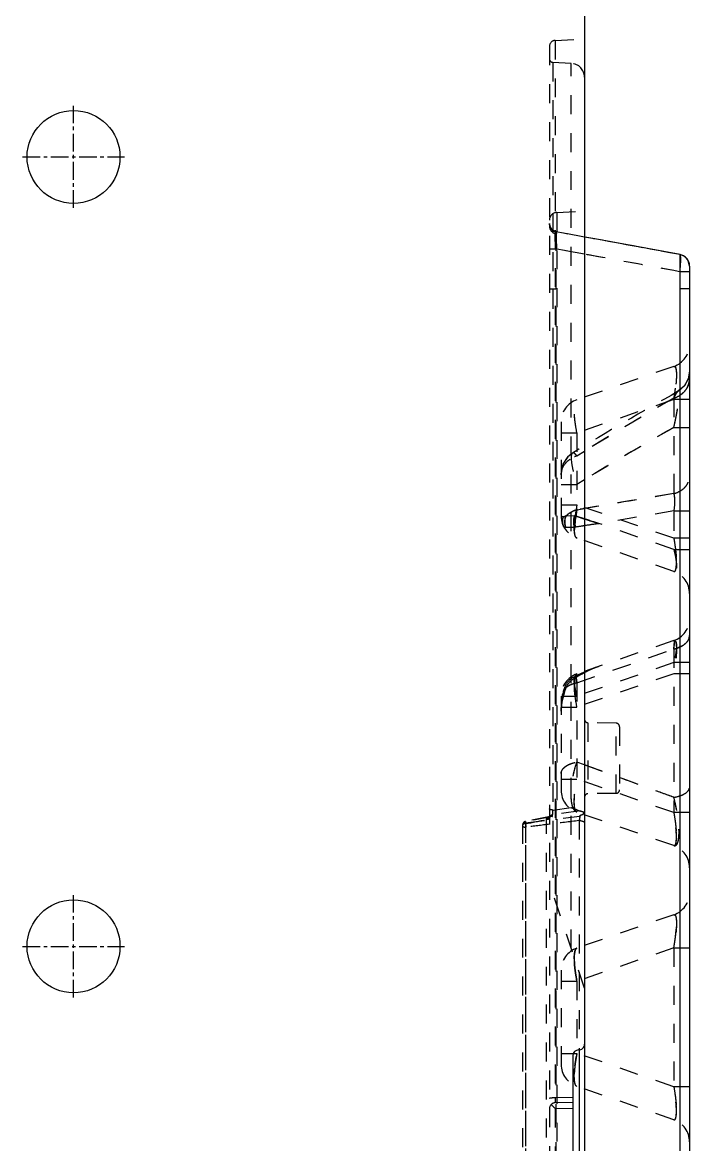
# Model space of a CAD drawing. Header units: millimetres. Extents: x 2141 to 4292, y -4498 to 2648.
# Drawn here: x 3250.8 to 3308.2, y -773.8 to -677.1 of the extents above; entities that cross this region are included whole.
import ezdxf

# ---------------------------------------------------------------- set-up
doc = ezdxf.new("R2010")
doc.units = ezdxf.units.MM
doc.header["$LTSCALE"] = 16.335
doc.linetypes.add('CENTER', pattern=[0.6, 0.375, -0.075, 0.075, -0.075])
doc.linetypes.add('HIDDEN', pattern=[0.2, 0.1, -0.1])
doc.layers.add('11', color=7, linetype='CONTINUOUS')

msp = doc.modelspace()

# ---------------------------------------------------------------- linework, layer by layer
at = {"layer": '11', "color": 7, "linetype": 'Continuous'}
for p, q in [((3299.177, -625.718), (3299.177, -945.718)), ((3300.075, -695.782), (3299.177, -695.619)), ((3307.4, -697.131), (3300.075, -695.782)), ((3307.392, -697.131), (3307.392, -776.431)), ((3307.4, -697.131), (3307.392, -697.131)), ((3308.222, -698.12), (3308.222, -776.994)), ((3298.172, -766.142), (3298.172, -795.292)), ((3298.712, -765.642), (3298.712, -777.697))]:
    msp.add_line(p, q, dxfattribs=at)
at = {"layer": '11', "color": 8, "linetype": 'HIDDEN'}
for p, q in [((3296.162, -679.195), (3296.162, -882.247)), ((3296.638, -678.685), (3299.177, -678.552)), ((3296.638, -678.685), (3296.638, -769.735)), ((3296.448, -680.577), (3296.448, -752.13)), ((3298.04, -680.66), (3296.448, -680.577)), ((3298.04, -756.906), (3298.04, -680.66)), ((3296.781, -693.501), (3299.177, -693.376)), ((3296.781, -693.501), (3296.781, -867.934)), ((3296.192, -694.72), (3296.162, -694.441)), ((3299.177, -695.619), (3296.698, -695.168)), ((3296.699, -695.168), (3296.702, -695.169)), ((3296.699, -695.168), (3296.699, -695.168)), ((3296.702, -695.169), (3296.702, -778.35)), ((3296.702, -695.328), (3296.785, -695.343)), ((3296.785, -695.184), (3296.782, -695.183)), ((3296.782, -695.183), (3296.782, -695.183)), ((3299.177, -695.619), (3296.785, -695.184)), ((3300.075, -695.782), (3299.965, -695.762)), ((3296.785, -696.661), (3296.162, -696.661)), ((3299.177, -697.096), (3296.702, -696.646)), ((3307.392, -697.131), (3307.4, -697.131)), ((3307.4, -697.131), (3307.401, -697.131)), ((3308.222, -698.606), (3307.392, -698.606)), ((3308.222, -698.12), (3308.222, -698.12)), ((3296.162, -700.095), (3296.702, -700.095)), ((3296.785, -700.095), (3296.702, -700.095)), ((3308.222, -700.095), (3307.392, -700.095)), ((3306.867, -706.764), (3298.523, -709.637)), ((3307.198, -708.933), (3307.108, -709.027)), ((3307.196, -708.934), (3307.196, -708.934)), ((3306.867, -709.615), (3298.523, -712.488)), ((3306.867, -709.496), (3306.867, -722.522)), ((3308.222, -709.615), (3306.867, -709.615)), ((3297.167, -711.537), (3297.167, -719.649)), ((3306.867, -712.028), (3308.222, -712.028)), ((3297.167, -712.488), (3298.523, -712.488)), ((3298.523, -712.488), (3298.523, -719.112)), ((3298.133, -714.228), (3298.133, -714.228)), ((3298.23, -714.219), (3298.134, -714.227)), ((3298.523, -714.48), (3299.176, -714.076)), ((3297.746, -714.534), (3297.318, -715.182)), ((3297.167, -716.923), (3298.523, -716.923)), ((3299.176, -716.526), (3298.523, -716.922)), ((3297.167, -718.699), (3298.523, -718.699)), ((3306.867, -721.572), (3298.523, -718.699)), ((3298.523, -719.112), (3299.177, -719.002)), ((3298.314, -719.648), (3297.585, -719.649)), ((3306.867, -719.216), (3300.421, -720.303)), ((3306.867, -719.216), (3308.222, -719.216)), ((3298.314, -720.627), (3297.585, -720.627)), ((3306.867, -722.522), (3300.421, -720.303)), ((3306.867, -724.423), (3298.523, -721.55)), ((3308.222, -721.572), (3306.867, -721.572)), ((3306.867, -722.522), (3308.222, -722.522)), ((3306.867, -730.381), (3298.523, -733.254)), ((3298.523, -734.007), (3306.867, -731.106)), ((3306.867, -731.106), (3306.867, -745.19)), ((3306.867, -732.282), (3298.523, -735.155)), ((3308.222, -732.282), (3306.867, -732.282)), ((3298.314, -733.625), (3298.252, -733.515)), ((3298.393, -733.503), (3298.279, -733.564)), ((3298.369, -733.453), (3298.368, -733.453)), ((3298.394, -733.503), (3298.393, -733.503)), ((3306.867, -733.232), (3298.523, -736.105)), ((3308.222, -733.232), (3306.867, -733.232)), ((3297.585, -734.414), (3297.47, -734.36)), ((3298.523, -734.007), (3298.523, -742.317)), ((3297.167, -735.155), (3297.167, -743.267)), ((3297.292, -734.986), (3297.29, -734.995)), ((3297.301, -734.989), (3297.299, -735)), ((3297.364, -735.155), (3298.523, -735.155)), ((3297.167, -736.105), (3298.523, -736.105)), ((3299.474, -737.455), (3299.474, -743.58)), ((3301.896, -737.497), (3299.474, -737.455)), ((3301.896, -743.538), (3301.896, -737.497)), ((3302.192, -737.8), (3302.192, -743.235)), ((3299.176, -741.084), (3298.523, -740.847)), ((3297.167, -742.317), (3298.523, -742.317)), ((3306.867, -745.19), (3298.523, -742.317)), ((3301.896, -743.538), (3299.474, -743.58)), ((3298.822, -745.059), (3296.417, -745.372)), ((3296.448, -744.977), (3298.04, -744.769)), ((3306.867, -748.04), (3298.523, -745.167)), ((3308.222, -745.19), (3306.867, -745.19)), ((3296.231, -745.542), (3294.094, -745.962)), ((3294.105, -746.069), (3298.756, -745.491)), ((3296.417, -745.524), (3294.105, -745.978)), ((3294.105, -746.069), (3294.105, -745.978)), ((3294.11, -746.154), (3294.11, -815.281)), ((3295.903, -815.642), (3295.903, -745.797)), ((3296.173, -745.575), (3296.172, -745.576)), ((3296.187, -745.539), (3296.173, -745.575)), ((3296.417, -745.524), (3296.417, -745.372)), ((3298.712, -745.886), (3298.712, -765.642)), ((3298.9, -745.428), (3298.756, -745.491)), ((3293.851, -746.258), (3293.851, -815.177)), ((3294.131, -814.981), (3294.131, -746.454)), ((3296.224, -746.194), (3296.162, -746.202)), ((3299.177, -760.317), (3296.162, -751.272)), ((3306.867, -753.999), (3298.523, -756.872)), ((3306.867, -756.85), (3298.523, -759.723)), ((3306.867, -756.85), (3306.867, -768.807)), ((3306.867, -756.85), (3308.222, -756.85)), ((3297.167, -758.772), (3297.167, -766.884)), ((3297.167, -759.723), (3298.523, -759.723)), ((3298.523, -759.723), (3298.523, -765.934)), ((3297.167, -765.934), (3298.523, -765.934)), ((3306.867, -768.807), (3298.523, -765.934)), ((3306.867, -771.658), (3298.523, -768.785)), ((3308.222, -768.807), (3306.867, -768.807)), ((3296.638, -769.744), (3298.172, -769.717)), ((3298.172, -770.165), (3296.656, -770.191)), ((3296.656, -770.694), (3298.172, -770.667)), ((3296.656, -770.694), (3296.656, -790.741))]:
    msp.add_line(p, q, dxfattribs=at)
at = {"layer": '11', "color": 1, "linetype": 'CENTER', "ltscale": 0.248791}
for p, q in [((3255.177, -693.117), (3255.177, -684.317)), ((3250.777, -688.717), (3259.577, -688.717)), ((3255.177, -761.117), (3255.177, -752.317)), ((3250.777, -756.717), (3259.577, -756.717))]:
    msp.add_line(p, q, dxfattribs=at)
at = {"layer": '11', "color": 8, "linetype": 'HIDDEN'}
for points in [[(3296.387, -695.018), (3296.272, -694.888), (3296.192, -694.72)], [(3296.417, -695.006), (3296.287, -694.856), (3296.196, -694.664)], [(3296.699, -695.168), (3296.668, -695.161), (3296.523, -695.109), (3296.387, -695.018)], [(3296.782, -695.183), (3296.736, -695.173), (3296.572, -695.112), (3296.417, -695.006)], [(3308.222, -707.182), (3308.109, -707.847), (3307.782, -708.437), (3307.277, -708.886), (3307.2, -708.932)], [(3308.105, -707.859), (3307.766, -708.457), (3307.197, -708.934)], [(3298.132, -714.228), (3297.734, -714.546), (3297.315, -715.19), (3297.167, -715.945)], [(3300.417, -732.602), (3300.084, -732.72), (3299.153, -733.09), (3298.369, -733.453)], [(3297.491, -734.37), (3297.338, -734.803), (3297.3, -734.987)], [(3297.491, -734.37), (3297.352, -734.754), (3297.301, -734.989)], [(3297.29, -734.995), (3297.202, -735.734), (3297.167, -736.453)], [(3297.278, -734.996), (3297.264, -735.091), (3297.177, -736.031), (3297.167, -736.465)], [(3299.177, -744.983), (3299.159, -745.117), (3299.107, -745.237), (3299.031, -745.335), (3298.936, -745.409), (3298.9, -745.428)], [(3296.162, -745.623), (3296.164, -745.599), (3296.168, -745.586), (3296.173, -745.575)], [(3296.172, -745.576), (3296.185, -745.561), (3296.223, -745.544), (3296.231, -745.542)]]:
    msp.add_lwpolyline(points, dxfattribs=at)
at = {"layer": '11', "color": 7, "linetype": 'Continuous'}
msp.add_lwpolyline([(3308.222, -698.119), (3308.106, -697.649), (3307.783, -697.288), (3307.4, -697.131)], dxfattribs=at)
for centre in [(3255.177, -688.717), (3255.177, -756.717)]:
    msp.add_circle(centre, 4, dxfattribs=at)
at = {"layer": '11', "color": 8, "linetype": 'HIDDEN'}
for centre, radius, start, end in [((3296.665, -679.187), 0.502, 93, 180.09743), ((3296.464, -680.276), 0.301, 180, 267), ((3297.977, -681.859), 1.2, 0, 87), ((3296.816, -694.154), 0.653, 93, 180), ((3296.815, -694.526), 0.653, 180.00834, 260.01323), ((3296.817, -694.683), 0.655, 180.00282, 259.87391), ((3296.926, -694.436), 0.765, 203.60071, 208.60279), ((3296.915, -694.445), 0.75, 232.68661, 260.05446), ((2842.282, -3201.131), 2546.83, 79.477416, 79.721924), ((3314.945, -695.254), 18.296, 182.5436, 184.36145), ((2833.967, -3249.701), 2594.651, 79.486806, 79.724928), ((2837.539, -3230.317), 2574.941, 79.486267, 79.672114), ((3307.218, -698.12), 1.004, 0.02868, 80.04543), ((3306.212, -704.863), 2.01, 288.99981, 360), ((3458.262, -977.961), 308.539, 119.31497, 121.26443), ((3289.5, -706.511), 17.642, 349.86785, 352.22999), ((3299.177, -711.537), 2.01, 109, 180), ((3448.663, -956.328), 284.662, 119.87587, 121.83223), ((3451.086, -960.395), 289.395, 119.8906, 121.66296), ((3455.659, -975.229), 302.348, 119.48023, 121.31346), ((3456.846, -977.248), 304.689, 119.48774, 121.16329), ((3299.117, -716.489), 2.095, 106.48009, 112.92374), ((3298.549, -716.11), 1.382, 173.74002, 179.94873), ((3674.275, -2950.21), 2262.518, 99.345598, 99.559804), ((3674.471, -2951.398), 2263.721, 99.345622, 99.54292), ((3299.126, -721.321), 2.289, 105.28582, 114.74116), ((3299.177, -719.649), 2.01, 180, 251), ((3298.198, -720.131), 0.921, 171.37488, 185.8226), ((3298.565, -720.137), 1.095, 160.10715, 189.08808), ((3298.523, -720.122), 1.05, 153.262, 160.1109), ((3298.888, -720.915), 1.817, 126.73965, 134.94745), ((3298.954, -720.999), 1.924, 124.95791, 126.80294), ((3319.325, -659.349), 63.814, 250.91352, 251.59324), ((3326.924, -636.469), 87.923, 251.60271, 252.45644), ((3298.165, -720.134), 0.888, 185.89862, 205.54792), ((3297.514, -720.475), 0.15, 229.79471, 238.6169), ((3298.471, -721.115), 0.512, 99.22826, 107.78814), ((3320.414, -860.046), 141.166, 98.14188, 98.97625), ((3317.979, -844.465), 125.395, 98.62463, 98.98801), ((3325.454, -894.072), 175.563, 98.19741, 98.60876), ((3306.212, -726.323), 2.01, 0, 71.00019), ((3306.212, -728.481), 2.01, 288.99982, 360), ((3306.311, -728.499), 2.666, 282.03663, 287.61549), ((3299.177, -735.155), 2.01, 108.99999, 180), ((3299.177, -735.155), 1.883, 119.43883, 155.04088), ((3298.996, -734.517), 1.105, 122.79146, 127.48504), ((3302.991, -740.711), 8.494, 116.70464, 122.81449), ((3302.479, -739.667), 7.321, 121.69794, 123.31266), ((3302.816, -740.22), 7.969, 118.30551, 121.67025), ((3303.106, -740.748), 8.571, 117.29715, 118.33728), ((3299.177, -735.155), 1.756, 119.43883, 155.04082), ((3303.36, -736.433), 6.191, 170.20807, 175.233), ((3302.975, -736.366), 5.801, 165.30685, 170.21569), ((3298.747, -735.253), 1.433, 158.54578, 165.47885), ((3303.917, -736.471), 6.75, 176.89388, 179.82511), ((3303.621, -736.456), 6.453, 175.21669, 176.88401), ((3299.479, -737.154), 0.301, 180, 269), ((3301.891, -737.799), 0.301, 0, 89), ((3299.177, -743.267), 2.01, 180, 251.00001), ((3301.891, -743.236), 0.301, 271, 0), ((3299.479, -743.881), 0.301, 91, 180), ((3345.816, -748.789), 46.789, 175.52958, 175.64419), ((3296.418, -746.504), 0.98, 94.00584, 101.05192), ((3296.426, -746.607), 1.083, 90.50458, 94.03663), ((3298.68, -747.204), 1.318, 82.62671, 88.62185), ((3296.455, -746.06), 2.357, 184.31888, 187.28039), ((3296.482, -746.061), 2.383, 187.19176, 189.49456), ((3306.212, -749.941), 2.01, 0, 71.00018), ((3306.212, -752.098), 2.01, 288.99982, 360), ((3299.177, -758.772), 2.01, 108.99999, 180), ((3312.012, -768.639), 13.757, 169.77672, 171.71524), ((3314.572, -769.087), 16.356, 168.88483, 169.82346), ((3314.24, -769.05), 16.023, 168.78803, 169.74308), ((3314.782, -769.089), 16.563, 169.02075, 169.94049), ((3299.177, -766.884), 2.01, 180, 251.00001), ((3311.947, -768.612), 13.688, 173.86436, 175.93117), ((3311.423, -768.556), 13.162, 171.17242, 173.86425), ((3296.665, -770.694), 0.502, 91, 180), ((3306.212, -773.558), 2.01, 0, 71.00018)]:
    msp.add_arc(centre, radius, start, end, dxfattribs=at)
at = {"layer": '11', "color": 7, "linetype": 'Continuous'}
for centre, radius, start, end in [((2845.971, -3181.132), 2526.494, 79.476837, 79.666252), ((3298.677, -765.142), 0.5, 269.09794, 0), ((3298.672, -766.142), 0.5, 90.329, 180)]:
    msp.add_arc(centre, radius, start, end, dxfattribs=at)
at = {"layer": '11', "color": 8, "linetype": 'HIDDEN'}
for points, knots in [([(3296.162, -694.442), (3296.162, -694.467), (3296.167, -694.569), (3296.194, -694.671), (3296.225, -694.743)], [0, 0, 0, 0, 0.240598, 1, 1, 1, 1]), ([(3296.667, -696.066), (3296.662, -695.942), (3296.655, -695.722), (3296.655, -695.465), (3296.661, -695.311), (3296.671, -695.234), (3296.677, -695.192), (3296.692, -695.167), (3296.699, -695.168)], [0, 0, 0, 0, 0.412187, 0.72977, 0.844348, 0.927333, 0.978131, 1, 1, 1, 1]), ([(3296.782, -695.183), (3296.771, -695.181), (3296.749, -695.229), (3296.742, -695.301), (3296.731, -695.44), (3296.731, -695.619), (3296.735, -695.843), (3296.749, -696.195), (3296.769, -696.471), (3296.785, -696.661)], [0, 0, 0, 0, 0.022118, 0.077094, 0.167054, 0.290025, 0.442395, 0.616923, 1, 1, 1, 1]), ([(3307.392, -698.606), (3307.414, -698.422), (3307.447, -698.08), (3307.466, -697.675), (3307.464, -697.411), (3307.453, -697.27), (3307.439, -697.184), (3307.416, -697.134), (3307.401, -697.131)], [0, 0, 0, 0, 0.374372, 0.690834, 0.813934, 0.907954, 0.969569, 1, 1, 1, 1]), ([(3306.867, -706.764), (3306.892, -706.755), (3306.962, -706.762), (3307.028, -706.873), (3307.069, -707.041), (3307.093, -707.292), (3307.094, -707.616), (3307.075, -708.003), (3307.037, -708.438), (3307.001, -708.74), (3306.98, -708.896)], [0, 0, 0, 0, 0.035313, 0.082193, 0.158741, 0.27026, 0.416752, 0.592311, 0.789365, 1, 1, 1, 1]), ([(3306.867, -706.764), (3306.882, -706.759), (3306.917, -706.754), (3306.967, -706.782), (3307.005, -706.838), (3307.053, -706.962), (3307.085, -707.189), (3307.097, -707.535), (3307.079, -707.972), (3307.034, -708.48), (3306.962, -709.036), (3306.901, -709.419), (3306.867, -709.615)], [0, 0, 0, 0, 0.01671, 0.033494, 0.054916, 0.083642, 0.166831, 0.28455, 0.433892, 0.608093, 0.799364, 1, 1, 1, 1]), ([(3308.222, -707.807), (3308.222, -708.175), (3308.003, -708.759), (3307.42, -709.264), (3307.056, -709.438), (3306.867, -709.496)], [0, 0, 0, 0, 0.48063, 0.741446, 1, 1, 1, 1]), ([(3308.046, -708.535), (3308.075, -708.476), (3308.174, -708.246), (3308.222, -707.993), (3308.222, -707.807)], [0, 0, 0, 0, 0.260054, 1, 1, 1, 1]), ([(3306.867, -709.615), (3306.881, -709.531), (3306.937, -709.202), (3306.984, -708.871), (3307.014, -708.625)], [0, 0, 0, 0, 0.255822, 1, 1, 1, 1]), ([(3306.867, -712.027), (3306.908, -711.836), (3306.992, -711.457), (3307.11, -710.894), (3307.208, -710.352), (3307.268, -709.924), (3307.3, -709.613), (3307.314, -709.415), (3307.318, -709.249), (3307.314, -709.115), (3307.3, -709.018), (3307.282, -708.952), (3307.241, -708.915), (3307.211, -708.925), (3307.199, -708.932)], [0, 0, 0, 0, 0.182312, 0.363311, 0.537732, 0.697171, 0.767712, 0.829818, 0.882097, 0.923752, 0.954254, 0.974319, 0.987001, 1, 1, 1, 1]), ([(3306.867, -712.027), (3306.91, -711.837), (3306.994, -711.457), (3307.107, -710.893), (3307.202, -710.351), (3307.264, -709.923), (3307.298, -709.612), (3307.313, -709.415), (3307.318, -709.248), (3307.314, -709.115), (3307.299, -709.018), (3307.279, -708.953), (3307.238, -708.917), (3307.208, -708.927), (3307.196, -708.934)], [0, 0, 0, 0, 0.182565, 0.363638, 0.53807, 0.697553, 0.768088, 0.830281, 0.882634, 0.924126, 0.954475, 0.974484, 0.987201, 1, 1, 1, 1]), ([(3307.106, -709.029), (3307.063, -709.09), (3306.979, -709.244), (3306.906, -709.403), (3306.867, -709.496)], [0, 0, 0, 0, 0.424003, 1, 1, 1, 1]), ([(3306.867, -709.496), (3306.929, -709.477), (3307.178, -709.387), (3307.41, -709.25), (3307.566, -709.125)], [0, 0, 0, 0, 0.245313, 1, 1, 1, 1]), ([(3306.956, -709.297), (3306.949, -709.312), (3306.918, -709.378), (3306.888, -709.444), (3306.867, -709.495)], [0, 0, 0, 0, 0.236502, 1, 1, 1, 1]), ([(3307.108, -709.027), (3307.095, -709.045), (3307.039, -709.131), (3306.991, -709.223), (3306.956, -709.297)], [0, 0, 0, 0, 0.209407, 1, 1, 1, 1]), ([(3307.566, -709.125), (3307.617, -709.084), (3307.808, -708.916), (3307.962, -708.705), (3308.046, -708.535)], [0, 0, 0, 0, 0.255118, 1, 1, 1, 1]), ([(3298.523, -712.488), (3298.454, -712.139), (3298.369, -711.63), (3298.305, -710.976), (3298.288, -710.557), (3298.299, -710.205), (3298.34, -709.93), (3298.403, -709.739), (3298.482, -709.651), (3298.523, -709.637)], [0, 0, 0, 0, 0.3642, 0.528169, 0.672771, 0.793825, 0.888481, 0.955722, 1, 1, 1, 1]), ([(3298.523, -712.488), (3298.455, -712.139), (3298.371, -711.629), (3298.31, -710.974), (3298.294, -710.555), (3298.305, -710.203), (3298.344, -709.929), (3298.405, -709.739), (3298.483, -709.651), (3298.523, -709.637)], [0, 0, 0, 0, 0.364734, 0.529041, 0.673908, 0.79497, 0.889411, 0.956329, 1, 1, 1, 1]), ([(3298.134, -714.228), (3298.1, -714.248), (3298.047, -714.344), (3298.01, -714.643), (3298.068, -715.195), (3298.241, -716), (3298.42, -716.6), (3298.523, -716.922)], [0, 0, 0, 0, 0.042569, 0.109404, 0.325461, 0.634442, 1, 1, 1, 1]), ([(3298.523, -714.48), (3298.475, -714.417), (3298.39, -714.317), (3298.28, -714.235), (3298.229, -714.219)], [0, 0, 0, 0, 0.600159, 1, 1, 1, 1]), ([(3298.523, -714.48), (3298.475, -714.417), (3298.39, -714.317), (3298.281, -714.234), (3298.23, -714.219)], [0, 0, 0, 0, 0.600446, 1, 1, 1, 1]), ([(3297.167, -716.108), (3297.167, -715.757), (3297.386, -715.192), (3297.965, -714.706), (3298.331, -714.537), (3298.523, -714.48)], [0, 0, 0, 0, 0.469587, 0.733206, 1, 1, 1, 1]), ([(3306.867, -717.723), (3307.054, -717.673), (3307.411, -717.524), (3307.863, -717.18), (3308.15, -716.728), (3308.222, -716.39), (3308.222, -716.23)], [0, 0, 0, 0, 0.269486, 0.533095, 0.777151, 1, 1, 1, 1]), ([(3306.867, -717.723), (3306.919, -717.935), (3306.948, -718.44), (3306.906, -718.938), (3306.867, -719.216)], [0, 0, 0, 0, 0.437185, 1, 1, 1, 1]), ([(3306.867, -717.723), (3306.89, -717.818), (3306.921, -718.036), (3306.939, -718.536), (3306.906, -718.938), (3306.867, -719.216)], [0, 0, 0, 0, 0.195962, 0.437763, 1, 1, 1, 1]), ([(3297.585, -719.649), (3297.645, -719.587), (3297.917, -719.345), (3298.257, -719.185), (3298.523, -719.112)], [0, 0, 0, 0, 0.240016, 1, 1, 1, 1]), ([(3298.523, -718.699), (3298.454, -719.048), (3298.369, -719.557), (3298.305, -720.211), (3298.288, -720.63), (3298.299, -720.982), (3298.34, -721.256), (3298.403, -721.448), (3298.482, -721.536), (3298.523, -721.55)], [0, 0, 0, 0, 0.364197, 0.528169, 0.672778, 0.79384, 0.888501, 0.955739, 1, 1, 1, 1]), ([(3298.523, -721.55), (3298.482, -721.536), (3298.403, -721.448), (3298.34, -721.256), (3298.299, -720.982), (3298.288, -720.63), (3298.305, -720.211), (3298.369, -719.557), (3298.454, -719.048), (3298.523, -718.699)], [0, 0, 0, 0, 0.044268, 0.111505, 0.206169, 0.327234, 0.471843, 0.635811, 1, 1, 1, 1]), ([(3298.523, -718.699), (3298.455, -719.048), (3298.371, -719.558), (3298.31, -720.213), (3298.294, -720.632), (3298.305, -720.984), (3298.344, -721.258), (3298.405, -721.448), (3298.483, -721.536), (3298.523, -721.55)], [0, 0, 0, 0, 0.364735, 0.529042, 0.673909, 0.79497, 0.889411, 0.956329, 1, 1, 1, 1]), ([(3298.523, -719.112), (3298.514, -719.152), (3298.478, -719.33), (3298.463, -719.512), (3298.458, -719.653)], [0, 0, 0, 0, 0.224146, 1, 1, 1, 1]), ([(3298.458, -719.656), (3298.46, -719.605), (3298.469, -719.423), (3298.492, -719.241), (3298.523, -719.112)], [0, 0, 0, 0, 0.274835, 1, 1, 1, 1]), ([(3297.364, -719.736), (3297.314, -719.724), (3297.252, -719.712), (3297.167, -719.671), (3297.167, -719.649)], [0, 0, 0, 0, 0.707712, 1, 1, 1, 1]), ([(3297.355, -719.729), (3297.307, -719.718), (3297.243, -719.71), (3297.182, -719.676), (3297.167, -719.657), (3297.167, -719.649)], [0, 0, 0, 0, 0.699206, 0.889838, 1, 1, 1, 1]), ([(3297.364, -720.518), (3297.313, -720.4), (3297.271, -720.135), (3297.311, -719.872), (3297.359, -719.75)], [0, 0, 0, 0, 0.494427, 1, 1, 1, 1]), ([(3297.605, -719.629), (3297.577, -719.637), (3297.528, -719.664), (3297.472, -719.698), (3297.429, -719.715), (3297.395, -719.718), (3297.368, -719.72), (3297.355, -719.729)], [0, 0, 0, 0, 0.315521, 0.61154, 0.726529, 0.82014, 1, 1, 1, 1]), ([(3297.569, -719.666), (3297.531, -719.691), (3297.472, -719.716), (3297.404, -719.747), (3297.372, -719.753), (3297.359, -719.75)], [0, 0, 0, 0, 0.600673, 0.830662, 1, 1, 1, 1]), ([(3297.586, -720.627), (3297.52, -720.474), (3297.463, -720.138), (3297.518, -719.8), (3297.584, -719.649)], [0, 0, 0, 0, 0.501573, 1, 1, 1, 1]), ([(3298.314, -720.627), (3298.272, -720.468), (3298.233, -720.139), (3298.269, -719.807), (3298.314, -719.649)], [0, 0, 0, 0, 0.499999, 1, 1, 1, 1]), ([(3298.314, -720.627), (3298.271, -720.468), (3298.233, -720.138), (3298.271, -719.808), (3298.314, -719.649)], [0, 0, 0, 0, 0.5, 1, 1, 1, 1]), ([(3298.389, -720.609), (3298.363, -720.452), (3298.353, -720.128), (3298.409, -719.809), (3298.458, -719.655)], [0, 0, 0, 0, 0.497246, 1, 1, 1, 1]), ([(3298.397, -720.602), (3298.382, -720.446), (3298.384, -720.13), (3298.427, -719.817), (3298.466, -719.664)], [0, 0, 0, 0, 0.498217, 1, 1, 1, 1]), ([(3300.421, -720.303), (3300.251, -720.249), (3299.594, -720.039), (3298.94, -719.823), (3298.458, -719.656)], [0, 0, 0, 0, 0.259485, 1, 1, 1, 1]), ([(3297.585, -720.627), (3297.539, -720.627), (3297.447, -720.622), (3297.382, -720.553), (3297.364, -720.517)], [0, 0, 0, 0, 0.536684, 1, 1, 1, 1]), ([(3297.417, -720.589), (3297.412, -720.585), (3297.39, -720.564), (3297.374, -720.538), (3297.364, -720.517)], [0, 0, 0, 0, 0.226688, 1, 1, 1, 1]), ([(3297.585, -720.627), (3297.57, -720.628), (3297.52, -720.63), (3297.466, -720.622), (3297.436, -720.603)], [0, 0, 0, 0, 0.287719, 1, 1, 1, 1]), ([(3298.314, -720.627), (3298.302, -720.743), (3298.292, -720.958), (3298.313, -721.273), (3298.413, -721.512), (3298.523, -721.55)], [0, 0, 0, 0, 0.357354, 0.644121, 1, 1, 1, 1]), ([(3306.867, -724.423), (3306.882, -724.428), (3306.916, -724.433), (3306.965, -724.407), (3307.005, -724.355), (3307.055, -724.233), (3307.091, -724.005), (3307.103, -723.652), (3307.084, -723.205), (3307.034, -722.691), (3306.961, -722.139), (3306.9, -721.762), (3306.867, -721.572)], [0, 0, 0, 0, 0.016117, 0.032549, 0.053423, 0.081545, 0.164291, 0.284679, 0.437985, 0.615027, 0.805426, 1, 1, 1, 1]), ([(3306.867, -724.423), (3306.882, -724.428), (3306.916, -724.433), (3306.965, -724.408), (3307.005, -724.355), (3307.054, -724.233), (3307.087, -724.004), (3307.097, -723.65), (3307.077, -723.204), (3307.032, -722.69), (3306.962, -722.138), (3306.901, -721.762), (3306.867, -721.572)], [0, 0, 0, 0, 0.016292, 0.032685, 0.053485, 0.081605, 0.164528, 0.28514, 0.438523, 0.615277, 0.805477, 1, 1, 1, 1]), ([(3306.867, -721.572), (3306.899, -721.762), (3306.961, -722.139), (3307.035, -722.692), (3307.084, -723.206), (3307.103, -723.653), (3307.091, -724.005), (3307.055, -724.234), (3307.005, -724.355), (3306.965, -724.408), (3306.916, -724.433), (3306.882, -724.428), (3306.867, -724.423)], [0, 0, 0, 0, 0.194645, 0.385126, 0.562244, 0.715459, 0.83582, 0.918442, 0.946528, 0.967353, 0.983757, 1, 1, 1, 1]), ([(3306.867, -724.423), (3306.882, -724.428), (3306.917, -724.433), (3306.967, -724.405), (3307.005, -724.349), (3307.053, -724.225), (3307.085, -723.998), (3307.097, -723.652), (3307.079, -723.215), (3307.034, -722.707), (3306.962, -722.151), (3306.901, -721.768), (3306.867, -721.572)], [0, 0, 0, 0, 0.01671, 0.033494, 0.054916, 0.083642, 0.166831, 0.28455, 0.433893, 0.608093, 0.799364, 1, 1, 1, 1]), ([(3306.867, -722.522), (3306.901, -722.656), (3306.962, -722.917), (3307.033, -723.296), (3307.079, -723.64), (3307.097, -723.933), (3307.085, -724.165), (3307.05, -724.328), (3306.972, -724.435), (3306.896, -724.433), (3306.867, -724.423)], [0, 0, 0, 0, 0.201842, 0.392473, 0.564278, 0.709793, 0.82298, 0.902641, 0.954229, 1, 1, 1, 1]), ([(3306.867, -722.522), (3306.898, -722.65), (3306.959, -722.903), (3307.033, -723.278), (3307.082, -723.628), (3307.102, -723.933), (3307.089, -724.172), (3307.05, -724.337), (3306.968, -724.437), (3306.895, -724.433), (3306.867, -724.423)], [0, 0, 0, 0, 0.191943, 0.380894, 0.557544, 0.709588, 0.826994, 0.905964, 0.956025, 1, 1, 1, 1]), ([(3308.222, -729.93), (3308.222, -730.058), (3308.144, -730.336), (3307.847, -730.691), (3307.399, -730.954), (3307.051, -731.067), (3306.867, -731.106)], [0, 0, 0, 0, 0.199263, 0.432846, 0.706186, 1, 1, 1, 1]), ([(3306.867, -731.106), (3306.885, -731), (3306.908, -730.855), (3306.925, -730.66), (3306.932, -730.544), (3306.923, -730.362), (3306.867, -730.381)], [0, 0, 0, 0, 0.435122, 0.61243, 0.757477, 1, 1, 1, 1]), ([(3306.867, -730.381), (3306.896, -730.371), (3306.972, -730.369), (3307.05, -730.476), (3307.085, -730.639), (3307.097, -730.871), (3307.079, -731.165), (3307.033, -731.509), (3306.962, -731.887), (3306.901, -732.148), (3306.867, -732.282)], [0, 0, 0, 0, 0.045773, 0.097368, 0.177022, 0.290194, 0.43572, 0.607539, 0.79816, 1, 1, 1, 1]), ([(3306.867, -730.381), (3306.895, -730.372), (3306.967, -730.368), (3307.051, -730.467), (3307.089, -730.633), (3307.102, -730.872), (3307.082, -731.177), (3307.032, -731.527), (3306.959, -731.901), (3306.899, -732.155), (3306.867, -732.282)], [0, 0, 0, 0, 0.043822, 0.094081, 0.17329, 0.290706, 0.442962, 0.619397, 0.808207, 1, 1, 1, 1]), ([(3306.867, -730.381), (3306.882, -730.376), (3306.917, -730.372), (3306.967, -730.4), (3307.005, -730.455), (3307.053, -730.579), (3307.085, -730.806), (3307.097, -731.152), (3307.079, -731.589), (3307.034, -732.097), (3306.962, -732.653), (3306.901, -733.037), (3306.867, -733.232)], [0, 0, 0, 0, 0.016707, 0.033491, 0.054912, 0.083636, 0.166826, 0.284548, 0.433891, 0.608092, 0.799364, 1, 1, 1, 1]), ([(3306.867, -730.381), (3306.882, -730.376), (3306.916, -730.371), (3306.965, -730.397), (3307.005, -730.45), (3307.054, -730.571), (3307.087, -730.801), (3307.097, -731.154), (3307.077, -731.601), (3307.032, -732.114), (3306.962, -732.666), (3306.9, -733.042), (3306.867, -733.232)], [0, 0, 0, 0, 0.016296, 0.03269, 0.053489, 0.081607, 0.164521, 0.285136, 0.438514, 0.615266, 0.80547, 1, 1, 1, 1]), ([(3306.867, -730.381), (3306.882, -730.376), (3306.916, -730.372), (3306.965, -730.397), (3307.005, -730.45), (3307.055, -730.571), (3307.091, -730.8), (3307.103, -731.152), (3307.084, -731.599), (3307.034, -732.113), (3306.961, -732.666), (3306.9, -733.042), (3306.867, -733.232)], [0, 0, 0, 0, 0.016116, 0.032547, 0.053421, 0.081544, 0.164289, 0.284678, 0.437986, 0.615027, 0.805426, 1, 1, 1, 1]), ([(3306.867, -730.381), (3306.882, -730.376), (3306.916, -730.372), (3306.965, -730.397), (3307.005, -730.45), (3307.055, -730.571), (3307.091, -730.8), (3307.103, -731.152), (3307.084, -731.599), (3307.035, -732.113), (3306.961, -732.666), (3306.9, -733.042), (3306.867, -733.232)], [0, 0, 0, 0, 0.016111, 0.032542, 0.053417, 0.08154, 0.164288, 0.284676, 0.437985, 0.615026, 0.805425, 1, 1, 1, 1]), ([(3306.867, -731.106), (3306.877, -731.001), (3306.892, -730.853), (3306.909, -730.669), (3306.917, -730.562), (3306.918, -730.479), (3306.91, -730.423), (3306.896, -730.384), (3306.874, -730.379), (3306.867, -730.381)], [0, 0, 0, 0, 0.421083, 0.594802, 0.738503, 0.848919, 0.92454, 0.969961, 1, 1, 1, 1]), ([(3307.566, -730.848), (3307.754, -730.742), (3308.072, -730.494), (3308.222, -730.104), (3308.222, -729.93)], [0, 0, 0, 0, 0.554289, 1, 1, 1, 1]), ([(3307.118, -731.04), (3307.157, -731.027), (3307.311, -730.974), (3307.46, -730.907), (3307.566, -730.848)], [0, 0, 0, 0, 0.25445, 1, 1, 1, 1]), ([(3298.388, -733.573), (3298.547, -733.471), (3299.191, -733.085), (3299.885, -732.786), (3300.417, -732.602)], [0, 0, 0, 0, 0.250798, 1, 1, 1, 1]), ([(3300.421, -732.601), (3299.905, -732.778), (3299.234, -733.072), (3298.61, -733.449), (3298.458, -733.549)], [0, 0, 0, 0, 0.749517, 1, 1, 1, 1]), ([(3298.314, -733.625), (3298.305, -733.61), (3298.288, -733.582), (3298.271, -733.551), (3298.26, -733.532), (3298.257, -733.524), (3298.249, -733.516), (3298.252, -733.515)], [0, 0, 0, 0, 0.431907, 0.745819, 0.856607, 0.936087, 1, 1, 1, 1]), ([(3298.252, -733.515), (3298.254, -733.514), (3298.256, -733.524), (3298.262, -733.531), (3298.273, -733.551), (3298.291, -733.581), (3298.305, -733.609), (3298.314, -733.625)], [0, 0, 0, 0, 0.063925, 0.143407, 0.254195, 0.568102, 1, 1, 1, 1]), ([(3298.523, -733.254), (3298.482, -733.269), (3298.403, -733.357), (3298.34, -733.548), (3298.299, -733.822), (3298.288, -734.174), (3298.305, -734.594), (3298.369, -735.247), (3298.454, -735.756), (3298.523, -736.105)], [0, 0, 0, 0, 0.044283, 0.111524, 0.206182, 0.32724, 0.471844, 0.635809, 1, 1, 1, 1]), ([(3298.356, -733.525), (3298.32, -733.669), (3298.291, -734.022), (3298.307, -734.618), (3298.385, -735.333), (3298.472, -735.841), (3298.523, -736.105)], [0, 0, 0, 0, 0.170956, 0.40558, 0.688973, 1, 1, 1, 1]), ([(3298.523, -736.105), (3298.455, -735.756), (3298.371, -735.246), (3298.31, -734.592), (3298.294, -734.172), (3298.305, -733.821), (3298.344, -733.547), (3298.405, -733.356), (3298.483, -733.268), (3298.523, -733.254)], [0, 0, 0, 0, 0.364734, 0.529041, 0.673908, 0.79497, 0.88941, 0.956329, 1, 1, 1, 1]), ([(3298.523, -733.254), (3298.482, -733.268), (3298.404, -733.358), (3298.372, -733.461), (3298.356, -733.525)], [0, 0, 0, 0, 0.394401, 1, 1, 1, 1]), ([(3298.368, -733.453), (3298.364, -733.456), (3298.364, -733.475), (3298.366, -733.489), (3298.369, -733.5)], [0, 0, 0, 0, 0.32093, 1, 1, 1, 1]), ([(3298.458, -733.549), (3298.44, -733.523), (3298.415, -733.489), (3298.386, -733.458), (3298.373, -733.451), (3298.369, -733.453)], [0, 0, 0, 0, 0.716475, 0.908495, 1, 1, 1, 1]), ([(3298.369, -733.5), (3298.37, -733.505), (3298.376, -733.529), (3298.383, -733.553), (3298.389, -733.573)], [0, 0, 0, 0, 0.206676, 1, 1, 1, 1]), ([(3298.393, -733.503), (3298.386, -733.507), (3298.387, -733.544), (3298.392, -733.568), (3298.397, -733.588)], [0, 0, 0, 0, 0.287863, 1, 1, 1, 1]), ([(3298.466, -733.567), (3298.454, -733.552), (3298.435, -733.53), (3298.412, -733.508), (3298.402, -733.504)], [0, 0, 0, 0, 0.648174, 1, 1, 1, 1]), ([(3298.458, -733.549), (3298.46, -733.581), (3298.473, -733.735), (3298.499, -733.887), (3298.523, -734.007)], [0, 0, 0, 0, 0.211123, 1, 1, 1, 1]), ([(3298.523, -734.007), (3298.514, -733.963), (3298.486, -733.812), (3298.464, -733.66), (3298.458, -733.55)], [0, 0, 0, 0, 0.28709, 1, 1, 1, 1]), ([(3297.585, -734.414), (3297.557, -734.473), (3297.458, -734.712), (3297.395, -734.965), (3297.364, -735.155)], [0, 0, 0, 0, 0.253664, 1, 1, 1, 1]), ([(3297.369, -734.895), (3297.393, -734.806), (3297.453, -734.632), (3297.554, -734.479), (3297.601, -734.402)], [0, 0, 0, 0, 0.506412, 1, 1, 1, 1]), ([(3297.57, -734.426), (3297.536, -734.471), (3297.482, -734.572), (3297.434, -734.676), (3297.413, -734.729)], [0, 0, 0, 0, 0.495768, 1, 1, 1, 1]), ([(3297.585, -734.414), (3297.605, -734.398), (3297.69, -734.335), (3297.781, -734.28), (3297.852, -734.242)], [0, 0, 0, 0, 0.241159, 1, 1, 1, 1]), ([(3297.601, -734.402), (3297.662, -734.355), (3297.944, -734.17), (3298.269, -734.059), (3298.523, -734.007)], [0, 0, 0, 0, 0.229559, 1, 1, 1, 1]), ([(3297.852, -734.242), (3297.876, -734.229), (3297.979, -734.177), (3298.086, -734.133), (3298.168, -734.105)], [0, 0, 0, 0, 0.243007, 1, 1, 1, 1]), ([(3298.168, -734.105), (3298.197, -734.095), (3298.313, -734.056), (3298.432, -734.026), (3298.523, -734.007)], [0, 0, 0, 0, 0.245127, 1, 1, 1, 1]), ([(3298.314, -733.625), (3298.299, -733.726), (3298.291, -733.952), (3298.339, -734.468), (3298.437, -734.876), (3298.523, -735.155)], [0, 0, 0, 0, 0.19625, 0.435394, 1, 1, 1, 1]), ([(3298.523, -735.155), (3298.437, -734.876), (3298.339, -734.468), (3298.291, -733.952), (3298.299, -733.726), (3298.314, -733.625)], [0, 0, 0, 0, 0.564607, 0.80375, 1, 1, 1, 1]), ([(3297.167, -736.474), (3297.167, -736.14), (3297.212, -735.692), (3297.33, -735.262), (3297.364, -735.155)], [0, 0, 0, 0, 0.748296, 1, 1, 1, 1]), ([(3297.364, -735.155), (3297.33, -735.261), (3297.214, -735.689), (3297.168, -736.134), (3297.167, -736.465)], [0, 0, 0, 0, 0.251703, 1, 1, 1, 1]), ([(3297.282, -734.997), (3297.28, -735.01), (3297.283, -735.072), (3297.328, -735.124), (3297.364, -735.155)], [0, 0, 0, 0, 0.208302, 1, 1, 1, 1]), ([(3297.37, -734.891), (3297.359, -734.897), (3297.322, -734.92), (3297.292, -734.957), (3297.284, -734.986)], [0, 0, 0, 0, 0.295174, 1, 1, 1, 1]), ([(3297.301, -734.997), (3297.3, -735.01), (3297.305, -735.07), (3297.342, -735.122), (3297.375, -735.155)], [0, 0, 0, 0, 0.216345, 1, 1, 1, 1]), ([(3297.364, -734.894), (3297.355, -734.9), (3297.325, -734.924), (3297.306, -734.96), (3297.302, -734.987)], [0, 0, 0, 0, 0.274282, 1, 1, 1, 1]), ([(3297.487, -734.669), (3297.474, -734.709), (3297.425, -734.869), (3297.388, -735.033), (3297.364, -735.155)], [0, 0, 0, 0, 0.255253, 1, 1, 1, 1]), ([(3297.167, -741.827), (3297.167, -741.721), (3297.249, -741.482), (3297.547, -741.19), (3297.992, -740.973), (3298.337, -740.879), (3298.523, -740.847)], [0, 0, 0, 0, 0.177607, 0.401657, 0.68366, 1, 1, 1, 1]), ([(3297.167, -741.827), (3297.167, -741.719), (3297.253, -741.476), (3297.554, -741.185), (3297.998, -740.971), (3298.34, -740.879), (3298.523, -740.847)], [0, 0, 0, 0, 0.181003, 0.407546, 0.688705, 1, 1, 1, 1]), ([(3298.23, -741.88), (3298.25, -741.79), (3298.333, -741.441), (3298.434, -741.097), (3298.523, -740.847)], [0, 0, 0, 0, 0.256993, 1, 1, 1, 1]), ([(3298.234, -741.881), (3298.254, -741.791), (3298.334, -741.442), (3298.435, -741.098), (3298.523, -740.847)], [0, 0, 0, 0, 0.257026, 1, 1, 1, 1]), ([(3306.867, -743.88), (3306.166, -743.626), (3303.385, -742.617), (3300.604, -741.604), (3298.523, -740.847)], [0, 0, 0, 0, 0.251688, 1, 1, 1, 1]), ([(3306.867, -743.88), (3306.222, -743.646), (3303.657, -742.715), (3301.094, -741.783), (3299.176, -741.084)], [0, 0, 0, 0, 0.251542, 1, 1, 1, 1]), ([(3298.523, -745.168), (3298.377, -745.117), (3298.206, -744.859), (3298.095, -744.472), (3298.034, -744.052), (3298.02, -743.566), (3298.062, -742.83), (3298.152, -742.263), (3298.234, -741.881)], [0, 0, 0, 0, 0.134893, 0.235165, 0.358155, 0.500902, 0.659086, 1, 1, 1, 1]), ([(3298.523, -745.168), (3298.377, -745.117), (3298.206, -744.859), (3298.095, -744.472), (3298.036, -744.052), (3298.02, -743.566), (3298.056, -742.829), (3298.147, -742.262), (3298.23, -741.88)], [0, 0, 0, 0, 0.134926, 0.235073, 0.357925, 0.500757, 0.659183, 1, 1, 1, 1]), ([(3298.523, -745.167), (3298.482, -745.153), (3298.403, -745.065), (3298.34, -744.874), (3298.299, -744.599), (3298.288, -744.248), (3298.305, -743.828), (3298.369, -743.174), (3298.454, -742.665), (3298.523, -742.317)], [0, 0, 0, 0, 0.044268, 0.111505, 0.206168, 0.327233, 0.471842, 0.63581, 1, 1, 1, 1]), ([(3298.523, -745.167), (3298.483, -745.154), (3298.405, -745.065), (3298.344, -744.875), (3298.305, -744.601), (3298.294, -744.249), (3298.31, -743.83), (3298.371, -743.175), (3298.455, -742.666), (3298.523, -742.317)], [0, 0, 0, 0, 0.04369, 0.110599, 0.205071, 0.326169, 0.471049, 0.635334, 1, 1, 1, 1]), ([(3306.867, -743.88), (3307.048, -743.851), (3307.388, -743.77), (3307.828, -743.581), (3308.132, -743.327), (3308.222, -743.104), (3308.222, -743.007)], [0, 0, 0, 0, 0.321615, 0.60771, 0.830364, 1, 1, 1, 1]), ([(3307.106, -744.936), (3307.089, -744.843), (3307.02, -744.489), (3306.937, -744.137), (3306.867, -743.88)], [0, 0, 0, 0, 0.26114, 1, 1, 1, 1]), ([(3307.1, -744.933), (3307.083, -744.841), (3307.015, -744.488), (3306.935, -744.137), (3306.867, -743.88)], [0, 0, 0, 0, 0.261051, 1, 1, 1, 1]), ([(3296.448, -744.976), (3296.412, -744.976), (3296.344, -744.97), (3296.253, -744.949), (3296.188, -744.919), (3296.162, -744.884), (3296.162, -744.869)], [0, 0, 0, 0, 0.334365, 0.641674, 0.863012, 1, 1, 1, 1]), ([(3296.448, -744.976), (3296.444, -745.003), (3296.429, -745.105), (3296.418, -745.207), (3296.415, -745.283)], [0, 0, 0, 0, 0.260619, 1, 1, 1, 1]), ([(3298.04, -744.769), (3298.181, -744.817), (3298.442, -744.91), (3298.695, -745.035), (3298.822, -745.059)], [0, 0, 0, 0, 0.534285, 1, 1, 1, 1]), ([(3298.822, -745.059), (3298.85, -745.065), (3298.945, -745.086), (3299.041, -745.121), (3299.096, -745.162)], [0, 0, 0, 0, 0.294988, 1, 1, 1, 1]), ([(3299.096, -745.162), (3299.104, -745.168), (3299.129, -745.188), (3299.151, -745.214), (3299.162, -745.235)], [0, 0, 0, 0, 0.275412, 1, 1, 1, 1]), ([(3299.177, -744.986), (3299.177, -744.997), (3299.176, -745.05), (3299.172, -745.102), (3299.169, -745.142)], [0, 0, 0, 0, 0.224667, 1, 1, 1, 1]), ([(3306.867, -748.04), (3306.91, -748.055), (3307.02, -748.061), (3307.156, -747.919), (3307.243, -747.671), (3307.309, -747.296), (3307.324, -746.795), (3307.286, -746.204), (3307.207, -745.572), (3307.138, -745.145), (3307.1, -744.933)], [0, 0, 0, 0, 0.04101, 0.088615, 0.163287, 0.276022, 0.429102, 0.611926, 0.80696, 1, 1, 1, 1]), ([(3306.867, -748.04), (3306.91, -748.055), (3307.02, -748.062), (3307.128, -747.96), (3307.19, -747.838), (3307.257, -747.639), (3307.311, -747.299), (3307.324, -746.798), (3307.29, -746.206), (3307.214, -745.574), (3307.143, -745.148), (3307.106, -744.936)], [0, 0, 0, 0, 0.041364, 0.089464, 0.122496, 0.164054, 0.276862, 0.429903, 0.6124, 0.807049, 1, 1, 1, 1]), ([(3306.867, -748.04), (3306.882, -748.046), (3306.916, -748.05), (3306.965, -748.025), (3307.005, -747.972), (3307.055, -747.851), (3307.091, -747.622), (3307.103, -747.269), (3307.084, -746.822), (3307.034, -746.309), (3306.961, -745.756), (3306.9, -745.38), (3306.867, -745.19)], [0, 0, 0, 0, 0.016117, 0.032549, 0.053423, 0.081546, 0.164291, 0.28468, 0.437986, 0.615027, 0.805426, 1, 1, 1, 1]), ([(3306.867, -748.04), (3306.882, -748.046), (3306.917, -748.05), (3306.967, -748.022), (3307.005, -747.967), (3307.053, -747.843), (3307.085, -747.616), (3307.097, -747.269), (3307.079, -746.832), (3307.034, -746.325), (3306.962, -745.769), (3306.901, -745.385), (3306.867, -745.19)], [0, 0, 0, 0, 0.016708, 0.033493, 0.054914, 0.083641, 0.16683, 0.284549, 0.433892, 0.608093, 0.799364, 1, 1, 1, 1]), ([(3306.867, -745.19), (3306.901, -745.385), (3306.962, -745.769), (3307.034, -746.325), (3307.079, -746.832), (3307.097, -747.269), (3307.085, -747.616), (3307.053, -747.843), (3307.005, -747.967), (3306.967, -748.022), (3306.917, -748.05), (3306.882, -748.046), (3306.867, -748.04)], [0, 0, 0, 0, 0.200654, 0.391908, 0.566104, 0.715453, 0.833178, 0.916367, 0.945091, 0.966511, 0.983295, 1, 1, 1, 1]), ([(3294.094, -745.962), (3294.028, -745.975), (3293.9, -746.05), (3293.851, -746.19), (3293.851, -746.258)], [0, 0, 0, 0, 0.500114, 1, 1, 1, 1]), ([(3294.105, -745.978), (3294.037, -745.988), (3293.906, -746.054), (3293.851, -746.192), (3293.851, -746.258)], [0, 0, 0, 0, 0.510042, 1, 1, 1, 1]), ([(3293.851, -746.349), (3293.851, -746.305), (3293.874, -746.214), (3293.938, -746.145), (3293.975, -746.12)], [0, 0, 0, 0, 0.494103, 1, 1, 1, 1]), ([(3294.152, -746.155), (3294.081, -746.155), (3293.982, -746.163), (3293.88, -746.207), (3293.851, -746.242), (3293.851, -746.258)], [0, 0, 0, 0, 0.640023, 0.861116, 1, 1, 1, 1]), ([(3294.094, -745.962), (3294.089, -745.963), (3294.091, -745.989), (3294.091, -746.021), (3294.099, -746.084), (3294.106, -746.128), (3294.11, -746.154)], [0, 0, 0, 0, 0.077357, 0.281173, 0.597783, 1, 1, 1, 1]), ([(3294.105, -745.978), (3294.104, -745.976), (3294.101, -745.971), (3294.098, -745.961), (3294.094, -745.962)], [0, 0, 0, 0, 0.406547, 1, 1, 1, 1]), ([(3294.105, -746.069), (3294.101, -746.091), (3294.1, -746.148), (3294.103, -746.204), (3294.105, -746.238)], [0, 0, 0, 0, 0.393444, 1, 1, 1, 1]), ([(3296.162, -745.622), (3296.162, -745.644), (3296.148, -745.692), (3296.085, -745.743), (3296.001, -745.779), (3295.936, -745.793), (3295.901, -745.797)], [0, 0, 0, 0, 0.195693, 0.416679, 0.69057, 1, 1, 1, 1]), ([(3295.902, -745.797), (3295.904, -745.784), (3295.916, -745.733), (3295.942, -745.684), (3295.97, -745.658)], [0, 0, 0, 0, 0.26615, 1, 1, 1, 1]), ([(3296.162, -745.696), (3296.162, -745.71), (3296.139, -745.742), (3296.052, -745.786), (3295.965, -745.798), (3295.903, -745.801)], [0, 0, 0, 0, 0.139038, 0.358716, 1, 1, 1, 1]), ([(3295.97, -745.658), (3296.023, -745.611), (3296.114, -745.569), (3296.206, -745.547), (3296.231, -745.542)], [0, 0, 0, 0, 0.743333, 1, 1, 1, 1]), ([(3296.171, -745.575), (3296.162, -745.59), (3296.11, -745.645), (3296.027, -745.663), (3295.97, -745.658)], [0, 0, 0, 0, 0.22768, 1, 1, 1, 1]), ([(3296.162, -745.622), (3296.162, -745.612), (3296.164, -745.583), (3296.174, -745.554), (3296.187, -745.539)], [0, 0, 0, 0, 0.335076, 1, 1, 1, 1]), ([(3296.187, -745.539), (3296.201, -745.52), (3296.247, -745.494), (3296.297, -745.495), (3296.322, -745.498)], [0, 0, 0, 0, 0.488446, 1, 1, 1, 1]), ([(3296.322, -745.498), (3296.329, -745.499), (3296.362, -745.505), (3296.393, -745.515), (3296.417, -745.524)], [0, 0, 0, 0, 0.23155, 1, 1, 1, 1]), ([(3296.415, -745.283), (3296.415, -745.293), (3296.414, -745.322), (3296.413, -745.352), (3296.417, -745.372)], [0, 0, 0, 0, 0.318751, 1, 1, 1, 1]), ([(3298.747, -745.726), (3298.74, -745.767), (3298.73, -745.821), (3298.716, -745.873), (3298.712, -745.886)], [0, 0, 0, 0, 0.759038, 1, 1, 1, 1]), ([(3298.763, -745.58), (3298.762, -745.591), (3298.759, -745.64), (3298.753, -745.688), (3298.747, -745.726)], [0, 0, 0, 0, 0.224902, 1, 1, 1, 1]), ([(3298.756, -745.491), (3298.757, -745.496), (3298.764, -745.525), (3298.764, -745.556), (3298.763, -745.58)], [0, 0, 0, 0, 0.175722, 1, 1, 1, 1]), ([(3298.85, -745.896), (3298.895, -745.902), (3298.977, -745.918), (3299.093, -745.956), (3299.177, -746.018), (3299.177, -746.063)], [0, 0, 0, 0, 0.354396, 0.645873, 1, 1, 1, 1]), ([(3299.031, -745.355), (3299.021, -745.362), (3298.979, -745.388), (3298.935, -745.412), (3298.9, -745.428)], [0, 0, 0, 0, 0.23391, 1, 1, 1, 1]), ([(3299.162, -745.235), (3299.156, -745.246), (3299.12, -745.294), (3299.071, -745.33), (3299.031, -745.355)], [0, 0, 0, 0, 0.206223, 1, 1, 1, 1]), ([(3293.851, -746.349), (3293.851, -746.37), (3293.902, -746.417), (3293.956, -746.43), (3293.991, -746.438)], [0, 0, 0, 0, 0.364274, 1, 1, 1, 1]), ([(3293.991, -746.438), (3294.004, -746.441), (3294.057, -746.452), (3294.111, -746.456), (3294.152, -746.452)], [0, 0, 0, 0, 0.236917, 1, 1, 1, 1]), ([(3306.867, -756.85), (3306.899, -756.66), (3306.961, -756.283), (3307.035, -755.73), (3307.084, -755.216), (3307.103, -754.769), (3307.091, -754.417), (3307.055, -754.188), (3307.005, -754.067), (3306.965, -754.014), (3306.916, -753.989), (3306.882, -753.994), (3306.867, -753.999)], [0, 0, 0, 0, 0.194645, 0.385125, 0.562244, 0.715459, 0.83582, 0.918442, 0.946528, 0.967353, 0.983757, 1, 1, 1, 1]), ([(3306.867, -756.85), (3306.901, -756.654), (3306.962, -756.271), (3307.034, -755.715), (3307.079, -755.207), (3307.097, -754.77), (3307.085, -754.424), (3307.053, -754.197), (3307.005, -754.073), (3306.967, -754.017), (3306.917, -753.989), (3306.882, -753.994), (3306.867, -753.999)], [0, 0, 0, 0, 0.200653, 0.391907, 0.566103, 0.715452, 0.833177, 0.916365, 0.945089, 0.96651, 0.983294, 1, 1, 1, 1]), ([(3306.867, -753.999), (3306.882, -753.994), (3306.916, -753.989), (3306.965, -754.014), (3307.005, -754.067), (3307.054, -754.189), (3307.087, -754.418), (3307.097, -754.772), (3307.077, -755.218), (3307.032, -755.732), (3306.962, -756.284), (3306.9, -756.66), (3306.867, -756.85)], [0, 0, 0, 0, 0.016296, 0.03269, 0.053489, 0.081607, 0.164521, 0.285136, 0.438514, 0.615266, 0.80547, 1, 1, 1, 1]), ([(3306.867, -753.999), (3306.882, -753.994), (3306.916, -753.989), (3306.965, -754.014), (3307.005, -754.067), (3307.055, -754.188), (3307.091, -754.417), (3307.103, -754.77), (3307.084, -755.217), (3307.035, -755.731), (3306.961, -756.283), (3306.9, -756.66), (3306.867, -756.85)], [0, 0, 0, 0, 0.016111, 0.032542, 0.053417, 0.08154, 0.164288, 0.284676, 0.437985, 0.615026, 0.805425, 1, 1, 1, 1]), ([(3298.523, -759.723), (3298.454, -759.374), (3298.369, -758.865), (3298.305, -758.211), (3298.288, -757.792), (3298.299, -757.44), (3298.34, -757.165), (3298.403, -756.974), (3298.482, -756.886), (3298.523, -756.872)], [0, 0, 0, 0, 0.3642, 0.528169, 0.672771, 0.793825, 0.888481, 0.955722, 1, 1, 1, 1]), ([(3298.293, -757.55), (3298.293, -757.565), (3298.292, -757.626), (3298.293, -757.688), (3298.295, -757.735)], [0, 0, 0, 0, 0.240749, 1, 1, 1, 1]), ([(3298.523, -756.872), (3298.443, -756.899), (3298.368, -757.068), (3298.316, -757.297), (3298.298, -757.46), (3298.293, -757.55)], [0, 0, 0, 0, 0.343839, 0.632487, 1, 1, 1, 1]), ([(3298.295, -757.735), (3298.294, -758.04), (3298.346, -758.708), (3298.453, -759.367), (3298.523, -759.723)], [0, 0, 0, 0, 0.456804, 1, 1, 1, 1]), ([(3298.295, -757.801), (3298.295, -757.679), (3298.3, -757.46), (3298.34, -757.176), (3298.401, -756.978), (3298.481, -756.886), (3298.523, -756.872)], [0, 0, 0, 0, 0.371699, 0.661619, 0.866387, 1, 1, 1, 1]), ([(3298.523, -759.723), (3298.455, -759.374), (3298.371, -758.864), (3298.31, -758.209), (3298.294, -757.79), (3298.305, -757.438), (3298.344, -757.164), (3298.405, -756.974), (3298.483, -756.886), (3298.523, -756.872)], [0, 0, 0, 0, 0.364734, 0.529041, 0.673908, 0.79497, 0.889411, 0.956329, 1, 1, 1, 1]), ([(3298.295, -757.801), (3298.294, -757.819), (3298.292, -757.89), (3298.292, -757.962), (3298.293, -758.016)], [0, 0, 0, 0, 0.243146, 1, 1, 1, 1]), ([(3298.293, -758.016), (3298.3, -758.145), (3298.346, -758.717), (3298.437, -759.285), (3298.523, -759.723)], [0, 0, 0, 0, 0.224093, 1, 1, 1, 1]), ([(3298.523, -765.934), (3298.454, -766.283), (3298.369, -766.792), (3298.305, -767.446), (3298.288, -767.865), (3298.299, -768.217), (3298.34, -768.491), (3298.403, -768.683), (3298.482, -768.771), (3298.523, -768.785)], [0, 0, 0, 0, 0.364197, 0.528169, 0.672777, 0.793839, 0.888501, 0.955739, 1, 1, 1, 1]), ([(3298.523, -768.785), (3298.483, -768.771), (3298.405, -768.683), (3298.344, -768.493), (3298.305, -768.218), (3298.294, -767.867), (3298.31, -767.447), (3298.371, -766.793), (3298.455, -766.283), (3298.523, -765.934)], [0, 0, 0, 0, 0.04369, 0.1106, 0.205072, 0.326171, 0.47105, 0.635335, 1, 1, 1, 1]), ([(3298.353, -766.988), (3298.361, -766.924), (3298.395, -766.659), (3298.437, -766.396), (3298.473, -766.197)], [0, 0, 0, 0, 0.241931, 1, 1, 1, 1]), ([(3298.353, -766.988), (3298.361, -766.924), (3298.395, -766.659), (3298.437, -766.396), (3298.473, -766.197)], [0, 0, 0, 0, 0.241931, 1, 1, 1, 1]), ([(3298.474, -766.196), (3298.462, -766.264), (3298.417, -766.529), (3298.379, -766.796), (3298.356, -766.995)], [0, 0, 0, 0, 0.256718, 1, 1, 1, 1]), ([(3298.474, -766.196), (3298.462, -766.264), (3298.417, -766.529), (3298.379, -766.796), (3298.356, -766.995)], [0, 0, 0, 0, 0.256718, 1, 1, 1, 1]), ([(3298.523, -765.934), (3298.513, -765.985), (3298.475, -766.185), (3298.441, -766.386), (3298.417, -766.536)], [0, 0, 0, 0, 0.252627, 1, 1, 1, 1]), ([(3298.295, -767.856), (3298.294, -767.838), (3298.292, -767.767), (3298.292, -767.695), (3298.293, -767.641)], [0, 0, 0, 0, 0.243146, 1, 1, 1, 1]), ([(3298.293, -768.107), (3298.293, -768.092), (3298.292, -768.03), (3298.293, -767.969), (3298.295, -767.922)], [0, 0, 0, 0, 0.240749, 1, 1, 1, 1]), ([(3298.523, -768.785), (3298.443, -768.758), (3298.368, -768.589), (3298.316, -768.36), (3298.298, -768.197), (3298.293, -768.107)], [0, 0, 0, 0, 0.343839, 0.632487, 1, 1, 1, 1]), ([(3298.523, -768.785), (3298.481, -768.771), (3298.401, -768.679), (3298.34, -768.481), (3298.3, -768.197), (3298.295, -767.978), (3298.295, -767.856)], [0, 0, 0, 0, 0.133573, 0.338326, 0.62827, 1, 1, 1, 1]), ([(3306.867, -771.658), (3306.882, -771.663), (3306.916, -771.668), (3306.965, -771.642), (3307.005, -771.59), (3307.055, -771.468), (3307.091, -771.24), (3307.103, -770.887), (3307.084, -770.44), (3307.034, -769.926), (3306.961, -769.374), (3306.9, -768.997), (3306.867, -768.807)], [0, 0, 0, 0, 0.016117, 0.032549, 0.053423, 0.081546, 0.164291, 0.28468, 0.437986, 0.615027, 0.805426, 1, 1, 1, 1]), ([(3306.867, -771.658), (3306.882, -771.663), (3306.917, -771.668), (3306.967, -771.64), (3307.005, -771.584), (3307.053, -771.46), (3307.085, -771.233), (3307.097, -770.887), (3307.079, -770.45), (3307.034, -769.942), (3306.962, -769.386), (3306.901, -769.003), (3306.867, -768.807)], [0, 0, 0, 0, 0.01671, 0.033494, 0.054916, 0.083642, 0.166831, 0.28455, 0.433893, 0.608093, 0.799364, 1, 1, 1, 1]), ([(3306.867, -768.807), (3306.899, -768.997), (3306.961, -769.374), (3307.035, -769.927), (3307.084, -770.441), (3307.103, -770.888), (3307.091, -771.24), (3307.055, -771.469), (3307.005, -771.59), (3306.965, -771.643), (3306.916, -771.668), (3306.882, -771.663), (3306.867, -771.658)], [0, 0, 0, 0, 0.194645, 0.385126, 0.562244, 0.715459, 0.83582, 0.918442, 0.946528, 0.967353, 0.983757, 1, 1, 1, 1]), ([(3296.162, -769.798), (3296.162, -769.793), (3296.177, -769.784), (3296.202, -769.776), (3296.247, -769.767), (3296.334, -769.756), (3296.467, -769.747), (3296.579, -769.744), (3296.638, -769.744)], [0, 0, 0, 0, 0.027255, 0.085758, 0.17772, 0.302569, 0.633188, 1, 1, 1, 1]), ([(3296.656, -770.694), (3296.625, -770.663), (3296.507, -770.547), (3296.389, -770.431), (3296.303, -770.345)], [0, 0, 0, 0, 0.264602, 1, 1, 1, 1]), ([(3296.638, -769.744), (3296.638, -769.802), (3296.639, -769.886), (3296.641, -769.993), (3296.642, -770.06), (3296.645, -770.113), (3296.647, -770.155), (3296.651, -770.175), (3296.653, -770.191), (3296.656, -770.191)], [0, 0, 0, 0, 0.3894, 0.562301, 0.711851, 0.833592, 0.923426, 0.979023, 1, 1, 1, 1])]:
    msp.add_open_spline(points, degree=3, knots=knots, dxfattribs=at)
for points in [[(3296.254, -694.802), (3296.305, -694.895), (3296.376, -694.978), (3296.46, -695.042)], [(3297.288, -719.993), (3297.301, -719.904), (3297.327, -719.817), (3297.364, -719.736)], [(3297.852, -719.423), (3297.951, -719.353), (3298.058, -719.293), (3298.168, -719.242)], [(3298.458, -719.653), (3298.411, -719.648), (3298.362, -719.646), (3298.314, -719.648)], [(3298.458, -719.656), (3298.411, -719.648), (3298.362, -719.647), (3298.314, -719.649)], [(3297.585, -720.627), (3297.536, -720.529), (3297.501, -720.422), (3297.484, -720.313)], [(3300.417, -732.602), (3299.992, -732.749), (3299.575, -732.921), (3299.174, -733.123)], [(3300.421, -732.601), (3299.994, -732.748), (3299.576, -732.924), (3299.175, -733.131)], [(3298.458, -733.549), (3298.41, -733.575), (3298.362, -733.6), (3298.314, -733.625)], [(3298.458, -733.55), (3298.41, -733.575), (3298.362, -733.6), (3298.314, -733.626)], [(3297.585, -734.414), (3297.548, -734.497), (3297.516, -734.582), (3297.487, -734.669)], [(3297.364, -734.894), (3297.228, -735.407), (3297.167, -735.943), (3297.167, -736.474)], [(3293.975, -746.12), (3294.014, -746.094), (3294.059, -746.076), (3294.105, -746.069)], [(3294.11, -746.154), (3294.708, -746.036), (3295.306, -745.922), (3295.902, -745.797)], [(3296.187, -745.539), (3296.215, -745.479), (3296.269, -745.43), (3296.328, -745.401)], [(3298.712, -745.886), (3297.883, -745.988), (3297.053, -746.091), (3296.224, -746.194)], [(3296.328, -745.401), (3296.356, -745.387), (3296.386, -745.377), (3296.417, -745.372)], [(3296.162, -746.202), (3295.485, -746.286), (3294.808, -746.37), (3294.131, -746.454)]]:
    msp.add_open_spline(points, degree=3, dxfattribs=at)
at = {"layer": '11', "color": 7, "linetype": 'Continuous'}
for points, knots in [([(3307.805, -697.308), (3307.774, -697.285), (3307.646, -697.205), (3307.502, -697.15), (3307.392, -697.131)], [0, 0, 0, 0, 0.259269, 1, 1, 1, 1]), ([(3308.222, -698.12), (3308.222, -698.082), (3308.212, -697.925), (3308.165, -697.77), (3308.111, -697.664)], [0, 0, 0, 0, 0.239637, 1, 1, 1, 1])]:
    msp.add_open_spline(points, degree=3, knots=knots, dxfattribs=at)
for points in [[(3308.009, -697.501), (3307.951, -697.427), (3307.882, -697.362), (3307.805, -697.308)], [(3308.111, -697.664), (3308.082, -697.606), (3308.048, -697.552), (3308.009, -697.501)]]:
    msp.add_open_spline(points, degree=3, dxfattribs=at)

doc.saveas('drawing.dxf')
